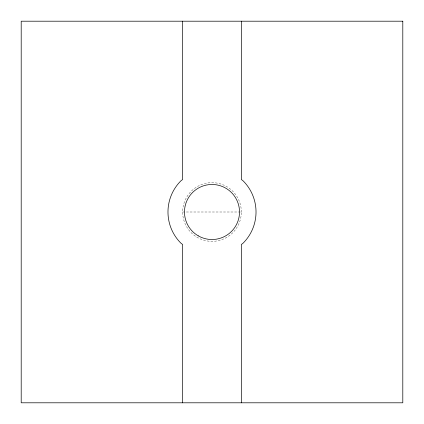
<?xml version="1.0" encoding="UTF-8"?>
<svg xmlns="http://www.w3.org/2000/svg" width="424" height="424" viewBox="0 0 424 424"><rect width="100%" height="100%" fill="white"/><g stroke="black" fill="none" stroke-linecap="round" stroke-linejoin="round"><path stroke-width="0.32" stroke-dasharray="2.12 1.59" d="M182.649 212L241.351 212A29.351 29.351 0 0 1 197.324 237.419A29.351 29.351 0 0 1 197.324 186.581A29.351 29.351 0 0 1 241.351 212"/><path stroke-width="0.64" d="M241.351 21.2L241.351 179.5L243.132 180.868A44.032 44.032 0 0 1 243.132 243.132L241.351 244.5L241.351 402.8M182.649 21.2L182.649 179.5L180.868 180.868A44.032 44.032 0 0 0 180.868 243.132L182.649 244.5L182.649 402.8M402.8 21.2L21.2 21.2L21.2 402.8L402.8 402.8L402.8 21.2M198.241 235.834A27.518 27.518 0 0 0 239.518 212A27.518 27.518 0 0 0 198.241 188.166A27.518 27.518 0 0 0 198.241 235.834"/></g></svg>
